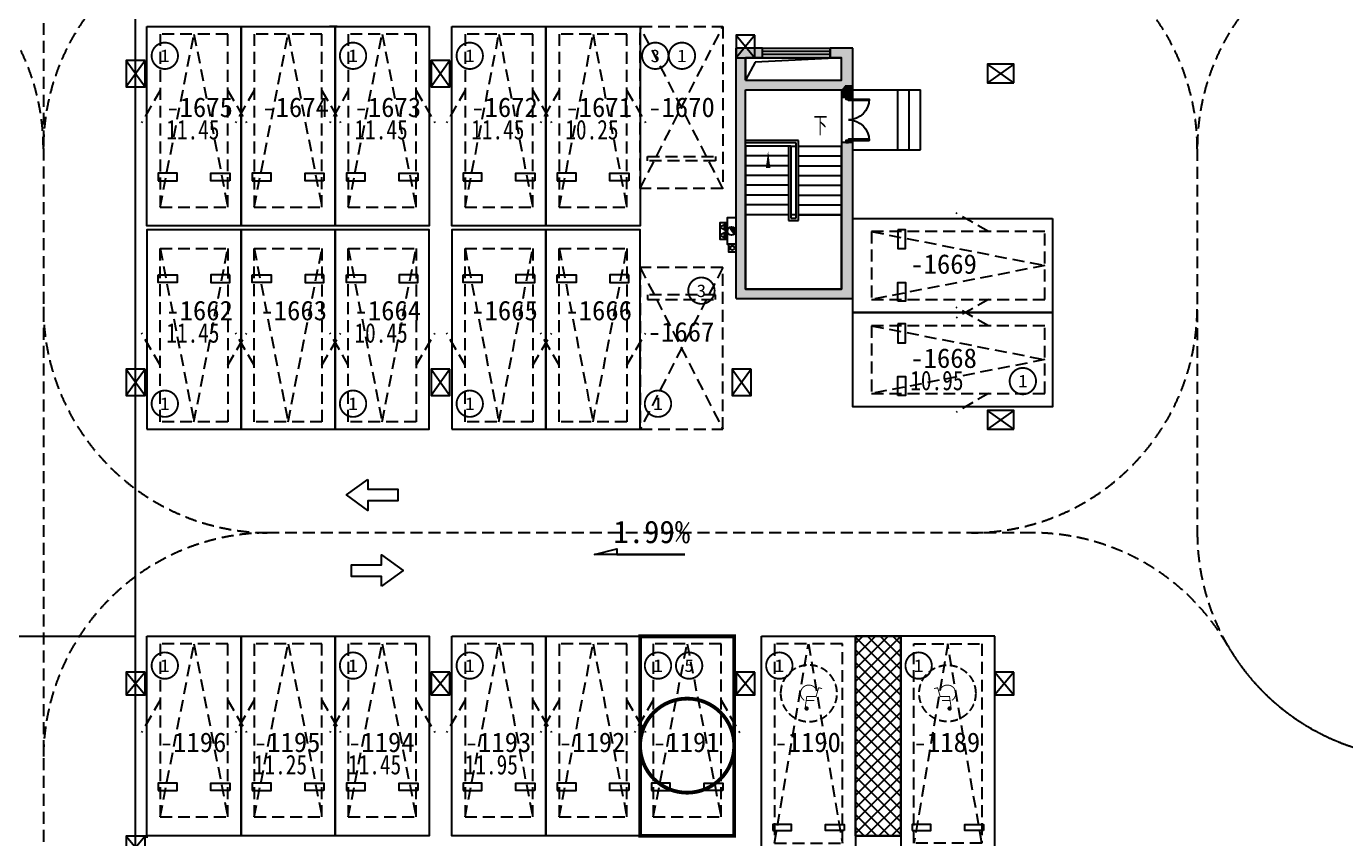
# Model space of a CAD drawing. Header units: millimetres. Extents: x 693907 to 1906102, y -24098 to 332602.
# Drawn here: x 800766 to 835807, y 257175 to 278753 of the extents above; entities that cross this region are included whole.
import ezdxf
from ezdxf.enums import TextEntityAlignment as Align

# ---------------------------------------------------------------- set-up
doc = ezdxf.new("R2010")
doc.units = ezdxf.units.MM
doc.header["$LTSCALE"] = 100
for name, pattern in [('A6-DK-B1F$0$$0$HIDDEN2', [4.7625, 3.175, -1.5875]), ('A6-DK-B1F$0$ACO-DASHED', [3, 2, -1]), ('A6-DK-B1F$0$HIDDEN2', [4.7625, 3.175, -1.5875])]:
    doc.linetypes.add(name, pattern=pattern)
doc.layers.get('Defpoints').update_dxf_attribs({"color": 189})
for name, color, linetype in [('A6-DK-B1F$0$$0$A-PRKG', 175, 'A6-DK-B1F$0$$0$HIDDEN2'), ('A6-DK-B1F$0$A-DOOR', 190, 'Continuous'), ('A6-DK-B1F$0$A-HATCH', 251, 'Continuous'), ('A6-DK-B1F$0$A-MARK', 232, 'Continuous'), ('A6-DK-B1F$0$A-PRKG', 175, 'A6-DK-B1F$0$HIDDEN2'), ('A6-DK-B1F$0$A-PRKG-SIGN', 252, 'Continuous'), ('A6-DK-B1F$0$A-TRACK', 77, 'A6-DK-B1F$0$HIDDEN2'), ('A6-DK-B1F$0$A-WALL', 2, 'Continuous'), ('A6-DK-B1F$0$A-X-CLIP', 249, 'Continuous'), ('A6-DK-BG-B1F$0$A-DRAIN', 152, 'Continuous'), ('A6-DK-BG-B1F$0$A-STAIR', 142, 'Continuous'), ('A6-DK-renfang-B1F$0$-ACO-TTLB', 153, 'Continuous'), ('A6-DK-renfang-B1F$0$DIM_SYMB', 3, 'Continuous'), ('A6-DK-renfang-B1F$0$PUB_HATCH', 8, 'Continuous'), ('A6-DK-renfang-B1F$0$PUB_TEXT', 3, 'Continuous'), ('A6-DK-renfang-B1F$0$STAIR', 2, 'Continuous'), ('A6-DK-renfang-B1F$0$WALL', 9, 'Continuous'), ('A6-DK-renfang-B1F$0$WINDOW', 4, 'Continuous'), ('A6-W-B1$0$S-WALL-S', 4, 'Continuous'), ('a_parking_number', 120, 'Continuous'), ('a_parking_price', 211, 'Continuous'), ('TP-DK-1(xhs)$0$P-J-DIM-L', 70, 'Continuous'), ('TP-DK-1(xhs)$0$P-X-L', 240, 'Continuous'), ('TP-DK-1(xhs)$0$P-X-M', 2, 'Continuous'), ('TP-DK-1(xhs)$0$P-X-X', 1, 'Continuous'), ('xref(dwg引用图层)', 7, 'Continuous'), ('留孔', 1, 'Continuous')]:
    doc.layers.add(name, color=color, linetype=linetype)
doc.layers.add('A6-W-B1$0$S-EDIT', color=241, linetype='Continuous', plot=False)
doc.layers.add('LVTRY', color=6, linetype='Continuous', lineweight=18)
doc.layers.add('PUB_TEXT', color=7, linetype='Continuous', lineweight=15)
doc.styles.add('-黑体', font='simhei.ttf')
doc.styles.add('A6-DK-BG-B1F$0$华文细黑', font='STXIHEI.TTF')
doc.styles.add('A6-DK-renfang-B1F$0$_TCH_DIM', font='SIMPLEX', dxfattribs={"bigfont": 'GBCBIG'})
doc.styles.add('华文细黑', font='STXIHEI.TTF')
doc.styles.add('黑体', font='simhei.ttf', dxfattribs={"width": 0.8})

# ---------------------------------------------------------------- blocks, each defined once
blk = doc.blocks.new('TP-DK-1(xhs)$0$PG01.1')
at = {"color": 1}
for p, q in [((108, 187), (0, 0)), ((80, 72), (66, 58)), ((89, 72), (66, 48)), ((99, 72), (66, 39)), ((109, 72), (66, 29)), ((118, 72), (66, 20)), ((128, 72), (66, 10)), ((138, 72), (66, 0)), ((147, 72), (76, 0)), ((150, 65), (85, 0)), ((150, 56), (94, 0)), ((150, 46), (104, 0)), ((216, 0), (108, 187)), ((150, 36), (114, 0)), ((150, 27), (123, 0)), ((150, 17), (133, 0)), ((150, 8), (142, 0)), ((324, 187), (216, 0)), ((296, 72), (282, 58)), ((305, 72), (282, 48)), ((315, 72), (282, 39)), ((325, 72), (282, 29)), ((334, 72), (282, 20)), ((344, 72), (282, 10)), ((354, 72), (282, 0)), ((363, 72), (292, 0)), ((366, 65), (301, 0)), ((366, 56), (310, 0)), ((366, 46), (320, 0)), ((432, 0), (324, 187)), ((366, 36), (330, 0)), ((366, 27), (339, 0)), ((366, 17), (349, 0)), ((366, 8), (358, 0))]:
    blk.add_line(p, q, dxfattribs=at)
at = {"color": 2}
for p, q in [((0, 0), (216, 0)), ((216, 0), (432, 0))]:
    blk.add_line(p, q, dxfattribs=at)
at = {"color": 1}
for points in [[(0, 0), (436, 0), (436, 190), (0, 190)], [(66, 72), (150, 72), (150, 0), (66, 0)], [(282, 72), (366, 72), (366, 0), (282, 0)]]:
    blk.add_lwpolyline(points, close=True, dxfattribs=at)
blk = doc.blocks.new('TP-DK-1(xhs)$0$PG02.4')
blk.add_hatch(color=1).paths.add_polyline_path([(265, 48, 0.699012), (461, 120, 0.141488), (444, 179)])
at = {"color": 1}
blk.add_line((265, 48), (444, 179), dxfattribs=at)
blk.add_lwpolyline([(0, 0), (700, 0), (700, 240), (0, 240)], close=True, dxfattribs=at)
blk.add_circle((350, 120), 111, dxfattribs=at)
blk = doc.blocks.new('TP-DK-1(xhs)')
at = {"layer": 'TP-DK-1(xhs)$0$P-J-DIM-L', "color": 8, "true_color": 0x808080}
blk.add_lwpolyline([(77400, 272965), (77200, 272965), (77200, 272765), (77400, 272765)], close=True, dxfattribs=at)
at = {"layer": 'TP-DK-1(xhs)$0$P-X-L'}
blk.add_circle((77300, 272865), 55, dxfattribs=at)
at = {"layer": 'TP-DK-1(xhs)$0$P-X-M', "extrusion": (0, 0, -1), "xscale": -1, "zscale": -1, "rotation": 270}
blk.add_blockref('TP-DK-1(xhs)$0$PG01.1', (-77160, 273097), dxfattribs=at)
at = {"layer": 'TP-DK-1(xhs)$0$P-X-X', "rotation": 90}
blk.add_blockref('TP-DK-1(xhs)$0$PG02.4', (77400, 272965), dxfattribs=at)
blk = doc.blocks.new('A6-W-B1$0$Z-2')
at = {"layer": 'A6-W-B1$0$S-EDIT'}
for p, q in [((72869, 44139), (73369, 43539)), ((73369, 44139), (72869, 43539))]:
    blk.add_line(p, q, dxfattribs=at)
at = {"layer": 'A6-W-B1$0$S-WALL-S', "color": 0, "linetype": 'ByBlock', "lineweight": -2}
blk.add_lwpolyline([(73369, 44139), (72869, 44139), (72869, 43539), (73369, 43539), (73369, 44139)], dxfattribs=at)
blk = doc.blocks.new('A6-W-B1$0$Z-1')
at = {"layer": 'A6-W-B1$0$S-EDIT'}
for p, q in [((91833, 54151), (92533, 54651)), ((91833, 54651), (92533, 54151))]:
    blk.add_line(p, q, dxfattribs=at)
at = {"layer": 'A6-W-B1$0$S-WALL-S', "color": 0, "linetype": 'ByBlock', "lineweight": -2}
blk.add_lwpolyline([(91833, 54651), (91833, 54151), (92533, 54151), (92533, 54651), (91833, 54651)], dxfattribs=at)
blk = doc.blocks.new('A6-W-B1', base_point=(85957, 40190))
at = {"layer": 'A6-W-B1$0$S-WALL-S'}
for p in [(90488, 274570), (74288, 257650, 0), (82388, 257650), (90488, 257650), (97361, 257650), (74288, 253290, 0)]:
    blk.add_blockref('A6-W-B1$0$Z-2', p, dxfattribs=at)
for p, rotation in [((93006, 409873), 270), ((101106, 409873, 0), 270), ((262564, 372091), 180), ((93006, 401673, 0), 270), ((101106, 401673), 270), ((109106, 401673, 0), 270), ((262564, 362891), 180)]:
    blk.add_blockref('A6-W-B1$0$Z-1', p, dxfattribs=dict(at, rotation=rotation))
blk = doc.blocks.new('A6-DK-BG-B1F$0$A-DRAIN-INDEX')
blk.add_lwpolyline([(300, 0), (0, 0), (-300, 0), (-500, 0), (-300, 50), (-300, 0)], close=True)
at = {"style": 'A6-DK-BG-B1F$0$华文细黑'}
blk.add_attdef('坡度', text='', height=250, dxfattribs=at).set_placement((0, 100), align=Align.CENTER)
blk = doc.blocks.new('A6-DK-BG-B1F')
at = {"layer": 'A6-DK-BG-B1F$0$A-STAIR'}
for p, q in [((61450, 254550), (61450, 305825, 0)), ((53360, 262550), (61450, 262550))]:
    blk.add_line(p, q, dxfattribs=at)
at = {"layer": 'A6-DK-BG-B1F$0$A-STAIR', "elevation": 0}
blk.add_lwpolyline([(61450, 257250), (61750, 257250), (61750, 257200)], dxfattribs=at)
at = {"layer": 'A6-DK-BG-B1F$0$A-DRAIN'}
ref = blk.add_blockref('A6-DK-BG-B1F$0$A-DRAIN-INDEX', (75136, 264724), dxfattribs=dict(at, xscale=3, yscale=3, zscale=3))
ref.add_attrib('坡度', '1.99%', dxfattribs={"layer": '0', "height": 600, "style": 'A6-DK-BG-B1F$0$华文细黑'}).set_placement((75160, 265024), align=Align.CENTER)
blk = doc.blocks.new('A6-DK-renfang-B1F$0$$TCHSYS$WIN2D')
for p, q in [((-0.5, 0.5), (0.5, 0.5)), ((-0.5, 0.5), (-0.5, -0.5)), ((0.5, 0.5), (0.5, -0.5)), ((0.5, 0.167), (-0.5, 0.167)), ((0.5, -0.167), (-0.5, -0.167)), ((-0.5, -0.5), (0.5, -0.5))]:
    blk.add_line(p, q)
blk = doc.blocks.new('A6-DK-renfang-B1F')
at = {"layer": 'A6-DK-renfang-B1F$0$PUB_HATCH'}
for points in [[(77650, 277920), (78100, 277920), (78100, 278170), (77400, 278170)], [(77567, 277195), (77650, 277320), (77650, 277920), (77400, 278170), (77400, 277195)], [(80500, 278170), (79900, 278170), (79900, 277920), (80200, 277920)], [(80300, 277195), (80500, 277195), (80500, 278170), (80200, 277920), (80200, 277320)], [(77400, 271520), (77650, 271770), (77650, 277070), (77567, 277195), (77400, 277195)], [(77567, 277195), (77650, 277070), (80200, 277070), (80300, 277195), (80200, 277320), (77650, 277320)], [(80200, 277070), (80200, 276870), (80500, 276870), (80500, 277195), (80300, 277195)], [(80500, 271520), (80500, 275670), (80200, 275670), (80200, 271770)], [(77650, 271770), (77400, 271520), (80500, 271520), (80200, 271770)]]:
    blk.add_hatch(color=256, dxfattribs=at).paths.add_polyline_path(points)
at = {"layer": 'A6-DK-renfang-B1F$0$-ACO-TTLB', "color": 3}
for p, q in [((80200, 277920), (77907, 277798)), ((77907, 277798), (77650, 277320)), ((80500, 277070), (82300, 277070)), ((81700, 275470), (81700, 277070)), ((82000, 275470), (82000, 277070)), ((82300, 275470), (82300, 277070)), ((80500, 275470), (82300, 275470))]:
    blk.add_line(p, q, dxfattribs=at)
for points in [[(77650, 277320), (80200, 277320), (80200, 277920), (77650, 277920)], [(77650, 277070), (80200, 277070), (80200, 271770), (77650, 271770)]]:
    blk.add_lwpolyline(points, close=True, dxfattribs=at)
at = {"layer": 'A6-DK-renfang-B1F$0$DIM_SYMB', "color": 3}
blk.add_lwpolyline([(79600, 275700, 0, 0, 0), (79600, 272760, 0, 0, 0), (78250, 272760, 0, 0, 0), (78250, 275440, 0, 120, 0), (78250, 274990, 0, 0, 0)], format="xyseb", dxfattribs=at)
at = {"layer": 'A6-DK-renfang-B1F$0$STAIR', "color": 3}
for p, q in [((79060, 275720), (77650, 275720)), ((77650, 275660), (77650, 275720)), ((79000, 275660), (77650, 275660)), ((77650, 275570), (77650, 273750)), ((78790, 275570), (77650, 275570)), ((78850, 275570), (78790, 275570)), ((78790, 275570), (78790, 273600)), ((78850, 275570), (78790, 275570)), ((78850, 275570), (78850, 273750)), ((78850, 275570), (78850, 273660)), ((78850, 275570), (79000, 275570)), ((79000, 273660), (79000, 275660)), ((79000, 273750), (79000, 275570)), ((79060, 273600), (79060, 275720)), ((79060, 275570), (80200, 275570)), ((80200, 273750), (80200, 275570)), ((78790, 275310), (77650, 275310)), ((79060, 275310), (80200, 275310)), ((78790, 275050), (77650, 275050)), ((78790, 274790), (77650, 274790)), ((79060, 275050), (80200, 275050)), ((79060, 274790), (80200, 274790)), ((78790, 274530), (77650, 274530)), ((79060, 274530), (80200, 274530)), ((78790, 274270), (77650, 274270)), ((79060, 274270), (80200, 274270)), ((78790, 274010), (77650, 274010)), ((78790, 273750), (77650, 273750)), ((77650, 273750), (77650, 271770)), ((78790, 273750), (77650, 273750)), ((79000, 273750), (78850, 273750)), ((79060, 274010), (80200, 274010)), ((79060, 273750), (80200, 273750)), ((80200, 273750), (79060, 273750)), ((80200, 271770), (80200, 273750)), ((78790, 273600), (79060, 273600)), ((78850, 273660), (79000, 273660)), ((77650, 271770), (80200, 271770))]:
    blk.add_line(p, q, dxfattribs=at)
at = {"layer": 'A6-DK-renfang-B1F$0$WALL', "color": 3}
for p, q in [((78100, 278170), (77400, 278170)), ((77400, 277195), (77400, 278170)), ((77650, 277920), (78100, 277920)), ((77650, 277320), (77650, 277920)), ((78100, 277920), (78100, 278170)), ((80500, 278170), (79900, 278170)), ((79900, 278170), (79900, 277920)), ((79900, 277920), (80200, 277920)), ((80200, 277320), (80200, 277920)), ((80500, 277195), (80500, 278170)), ((77400, 271520), (77400, 277195)), ((77650, 277320), (80200, 277320)), ((80500, 276870), (80500, 277195)), ((77650, 271770), (77650, 277070)), ((77650, 277070), (80200, 277070)), ((80200, 277070), (80200, 276870)), ((80200, 276870), (80500, 276870)), ((80500, 275670), (80200, 275670)), ((80200, 275670), (80200, 271770)), ((80500, 271520), (80500, 275670)), ((77650, 271770), (80200, 271770)), ((77400, 271520), (80500, 271520))]:
    blk.add_line(p, q, dxfattribs=at)
at = {"layer": 'A6-DK-renfang-B1F$0$WINDOW', "color": 3}
for p, q in [((80200, 276870), (80200, 275670)), ((80500, 275670), (80500, 276870))]:
    blk.add_line(p, q, dxfattribs=at)
at = {"layer": 'A6-DK-renfang-B1F$0$WINDOW', "color": 3, "xscale": -1800, "yscale": 250, "zscale": 1800, "rotation": 180}
blk.add_blockref('A6-DK-renfang-B1F$0$$TCHSYS$WIN2D', (79000, 278045), dxfattribs=at)
at = {"layer": 'A6-DK-renfang-B1F$0$PUB_TEXT', "color": 3, "style": 'A6-DK-renfang-B1F$0$_TCH_DIM'}
blk.add_text('下', height=506, dxfattribs=at).set_placement((79458, 275858))
blk = doc.blocks.new('A6-DK-B1F$0$A$C48A675EB')
at = {"layer": 'A6-DK-B1F$0$A-TRACK', "linetype": 'ByBlock'}
blk.add_lwpolyline([(1047, -516), (1047, -195), (50, -195), (50, 195), (1047, 195), (1047, 517), (1759, 0)], close=True, dxfattribs=at)
blk = doc.blocks.new('A6-DK-B1F$0$gsethsergtyf')
at = {"layer": 'A6-DK-B1F$0$A-TRACK'}
for p, q in [((59000, 291700), (59000, 202150)), ((89650, 275500), (89650, 265310)), ((85263, 265300), (65000, 265300))]:
    blk.add_line(p, q, dxfattribs=at)
for centre, start, end in [((53000, 275500), 0, 90), ((65000, 275500), 90, 180), ((83650, 275500), 0, 90), ((95650, 275500), 90, 180), ((65000, 271300), 180, 270), ((83650, 271300), 270, 0), ((65000, 259300), 90, 180), ((85263, 259300), 30.0551, 90), ((95650, 265310), 180, 270), ((95650, 265310), 210.0551, 270)]:
    blk.add_arc(centre, 6000, start, end, dxfattribs=at)
at = {"layer": 'A6-DK-B1F$0$A-TRACK', "linetype": 'ByBlock', "xscale": 0.8, "yscale": 0.8, "zscale": 0.8, "rotation": 180}
blk.add_blockref('A6-DK-B1F$0$A$C48A675EB', (68459, 266304, 0), dxfattribs=at)
at = {"layer": 'A6-DK-B1F$0$A-TRACK', "linetype": 'ByBlock', "xscale": 0.8, "yscale": 0.8, "zscale": 0.8}
blk.add_blockref('A6-DK-B1F$0$A$C48A675EB', (67146, 264296, 0), dxfattribs=at)
blk = doc.blocks.new('A6-DK-B1F$0$标准车位')
blk.add_lwpolyline([(350, 4600), (1250, 0), (2150, 4600)])
blk.add_lwpolyline([(350, 4600), (2150, 4600), (2150, 0), (350, 0)], close=True)
at = {"layer": 'A6-DK-B1F$0$A-PRKG-SIGN'}
for points in [[(0, -200), (2500, -200), (2500, 5100), (0, 5100)], [(300, 3900), (800, 3900), (800, 3700), (300, 3700)], [(2200, 3900), (1700, 3900), (1700, 3700), (2200, 3700)]]:
    blk.add_lwpolyline(points, close=True, dxfattribs=at)
at = {"layer": 'Defpoints', "color": 8, "linetype": 'A6-DK-B1F$0$HIDDEN2', "extrusion": (-5.18032e-09, 4.96178e-22, 1), "elevation": 0}
for points in [[(350, 1500), (-145, 2357)], [(2150, 1500), (2645, 2357)]]:
    blk.add_lwpolyline(points, dxfattribs=at)
blk = doc.blocks.new('A6-DK-B1F$0$$0$A$C46FA2BC5')
at = {"layer": 'A6-DK-B1F$0$$0$A-PRKG', "color": 6, "linetype": 'ByBlock'}
blk.add_lwpolyline([(-2200, 0), (0, 0), (0, -4300), (-2200, -4300)], close=True, dxfattribs=at)
at = {"layer": 'A6-DK-B1F$0$$0$A-PRKG', "color": 6}
for points in [[(0, -4300), (-2200, 0)], [(-2200, -4300), (0, 0)]]:
    blk.add_lwpolyline(points, dxfattribs=at)
blk.add_lwpolyline([(-2000, -3450), (-200, -3450), (-200, -3570), (-2000, -3570)], close=True, dxfattribs=at)
blk = doc.blocks.new('A6-DK-B1F$0$A-Barrier-plan-b')
for points, const_width in [([(-30, 403, 1), (-86, 403)], 60), ([(-30, 403, -1), (-86, 403)], 60), ([(-119, 185, 1.2843), (192, -107)], 25)]:
    blk.add_lwpolyline(points, format="xyb", dxfattribs=dict(const_width=const_width))
at = {"const_width": 25}
for points in [[(-101, 411), (-55, 80), (194, 80), (260, -148), (353, -128)], [(-70, 191), (143, 191)]]:
    blk.add_lwpolyline(points, dxfattribs=at)
at = {"linetype": 'A6-DK-B1F$0$ACO-DASHED'}
blk.add_circle((0, 0), 750, dxfattribs=at)
blk = doc.blocks.new('A6-DK-B1F$0$wzatcw')
at = {"layer": 'A6-DK-B1F$0$A-HATCH'}
h = blk.add_hatch(dxfattribs=at)
h.set_pattern_fill('ANSI31', color=256, scale=150)
h.set_pattern_definition([(45, (-735.45, 5050), (-168.38, 168.38), [])])
h.paths.add_polyline_path([(1200, 0), (0, 0), (0, 5300), (1200, 5300)])
at = {"extrusion": (-5.18032e-09, -4.99617e-22, 1), "elevation": 0}
blk.add_lwpolyline([(3350, 5500), (2450, 200), (1550, 5500)], dxfattribs=at)
blk.add_lwpolyline([(3350, 5500), (1550, 5500), (1550, 200), (3350, 200)], close=True, dxfattribs=at)
at = {"layer": 'A6-DK-B1F$0$A-PRKG-SIGN', "extrusion": (-5.18032e-09, -4.99617e-22, 1), "elevation": 0}
for points in [[(3700, 0), (1200, 0), (1200, 6000), (3700, 6000)], [(1500, 5160), (2000, 5160), (2000, 5000), (1500, 5000)], [(3400, 5160), (2900, 5160), (2900, 5000), (3400, 5000)]]:
    blk.add_lwpolyline(points, close=True, dxfattribs=at)
at = {"layer": 'A6-DK-B1F$0$A-X-CLIP'}
blk.add_lwpolyline([(1200, 5300), (0, 5300), (0, 0), (1200, 0)], dxfattribs=at)
at = {"layer": 'A6-DK-B1F$0$A-MARK', "linetype": 'Continuous', "extrusion": (3.01823e-09, 1.58113e-08, -1), "zscale": -1, "rotation": 1.350112803034594e-06}
blk.add_blockref('A6-DK-B1F$0$A-Barrier-plan-b', (-2441, 1516, 0), dxfattribs=at)
blk = doc.blocks.new('*U472')
at = {"linetype": 'ByBlock', "lineweight": -2}
for points in [[(-1150, -35), (-1200, -35), (-1200, 35), (-1150, 35)], [(0, -35), (-50, -35), (-50, 35), (0, 35)], [(-1115, -585), (-1115, -35), (-1150, -35), (-1150, -585)], [(-85, -585), (-85, -35), (-50, -35), (-50, -585)]]:
    blk.add_lwpolyline(points, close=True, dxfattribs=at)
for centre, start, end in [((-1150, -35), 270, 0), ((-50, -35), 180, 270)]:
    blk.add_arc(centre, 550, start, end, dxfattribs=at)

msp = doc.modelspace()

# ---------------------------------------------------------------- linework, layer by layer
at = {"layer": 'A6-DK-B1F$0$A-WALL'}
msp.add_line((809016.9, 278750, 0), (808816.9, 278750, 0), dxfattribs=at)
at = {"layer": 'LVTRY', "color": 6, "const_width": 50}
for points in [[(804792.6, 277971.2, 1), (804092.6, 277971.2, 1)], [(809792.6, 277971.2, 1), (809092.6, 277971.2, 1)], [(812892.6, 277971.2, 1), (812192.6, 277971.2, 1)], [(817820.8, 277971.2, 1), (817120.8, 277971.2, 1)], [(818529.1, 277971.2, 1), (817829.1, 277971.2, 1)], [(819045.8, 271731.2, 1), (818345.8, 271731.2, 1)], [(827583.3, 269328.8, 1), (826883.3, 269328.8, 1)], [(804792.6, 268728.8, 1), (804092.6, 268728.8, 1)], [(809792.6, 268728.8, 1), (809092.6, 268728.8, 1)], [(812892.6, 268728.8, 1), (812192.6, 268728.8, 1)], [(817892.6, 268728.8, 1), (817192.6, 268728.8, 1)], [(804792.6, 261771.2, 1), (804092.6, 261771.2, 1)], [(809792.6, 261771.2, 1), (809092.6, 261771.2, 1)], [(812892.6, 261771.2, 1), (812192.6, 261771.2, 1)], [(817892.6, 261771.2, 1), (817192.6, 261771.2, 1)], [(818719.2, 261771.2, 1), (818019.2, 261771.2, 1)], [(821115.6, 261771.2, 1), (820415.6, 261771.2, 1)], [(824815.6, 261771.2, 1), (824115.6, 261771.2, 1)]]:
    msp.add_lwpolyline(points, format="xyb", close=True, dxfattribs=at)
at = {"layer": '留孔', "const_width": 100, "elevation": 0}
msp.add_lwpolyline([(819566.9, 257250), (817066.9, 257250), (817066.9, 262550), (819566.9, 262550)], close=True, dxfattribs=at)
msp.add_lwpolyline([(817066.9, 259645, 1), (819566.9, 259645, 1), (817066.9, 259645, 1)], format="xyb", dxfattribs=at)

# ---------------------------------------------------------------- block references
msp.add_blockref('A6-DK-B1F$0$gsethsergtyf', (742216.9, 0))
at = {"layer": 'A6-DK-B1F$0$A-DOOR', "xscale": -1, "rotation": 90}
msp.add_blockref('*U472', (822566.9, 275670), dxfattribs=at)
at = {"layer": 'A6-DK-B1F$0$A-PRKG', "linetype": 'ByBlock', "extrusion": (-5.18032e-09, -4.99113e-22, -1), "zscale": -1, "rotation": 180}
for p in [(-803966.9, 278550, 0), (-806466.9, 278550, 0), (-808966.9, 278550, 0), (-812066.9, 278550, 0), (-814566.9, 278550, 0), (-803966.9, 262350, 0), (-806466.9, 262350, 0), (-808966.9, 262350, 0), (-812066.9, 262350, 0), (-814566.9, 262350, 0), (-817066.9, 262350, 0)]:
    msp.add_blockref('A6-DK-B1F$0$标准车位', p, dxfattribs=at)
at = {"layer": 'A6-DK-B1F$0$A-PRKG'}
msp.add_blockref('A6-DK-B1F$0$$0$A$C46FA2BC5', (819266.9, 278750, 0), dxfattribs=at)
at = {"layer": 'A6-DK-B1F$0$A-PRKG', "linetype": 'ByBlock', "extrusion": (-5.12025e-22, 5.18032e-09, -1), "zscale": -1, "rotation": 270}
for p in [(-827816.9, 273650, 0), (-827816.9, 271150, 0)]:
    msp.add_blockref('A6-DK-B1F$0$标准车位', p, dxfattribs=at)
at = {"layer": 'A6-DK-B1F$0$A-PRKG', "linetype": 'ByBlock', "extrusion": (-5.18032e-09, 4.99294e-22, -1), "xscale": -1, "zscale": -1, "rotation": 359.9999999999999}
for p in [(-803966.9, 268250, 0), (-806466.9, 268250, 0), (-808966.9, 268250, 0), (-812066.9, 268250, 0), (-814566.9, 268250, 0)]:
    msp.add_blockref('A6-DK-B1F$0$标准车位', p, dxfattribs=at)
at = {"layer": 'A6-DK-B1F$0$A-PRKG', "xscale": -1, "rotation": 180}
msp.add_blockref('A6-DK-B1F$0$$0$A$C46FA2BC5', (819266.9, 268050, 0), dxfattribs=at)
at = {"layer": 'A6-DK-B1F$0$A-PRKG', "linetype": 'ByBlock', "rotation": 180}
msp.add_blockref('A6-DK-B1F$0$wzatcw', (823989.9, 262550, 0), dxfattribs=at)
at = {"layer": 'A6-DK-B1F$0$A-PRKG', "linetype": 'ByBlock', "xscale": -1, "rotation": 180}
msp.add_blockref('A6-DK-B1F$0$wzatcw', (822789.9, 262550, 0), dxfattribs=at)
at = {"layer": 'xref(dwg引用图层)'}
for name in ['A6-W-B1', 'TP-DK-1(xhs)', 'A6-DK-BG-B1F', 'A6-DK-renfang-B1F']:
    msp.add_blockref(name, (742216.9, 0), dxfattribs=at)

# ---------------------------------------------------------------- texts
at = {"layer": 'a_parking_number', "style": '华文细黑'}
for s, p in [('-1675', (805366.9, 276600, 0)), ('-1674', (807916.9, 276600, 0)), ('-1673', (810366.9, 276600, 0)), ('-1672', (813466.9, 276600, 0)), ('-1671', (815966.9, 276600, 0)), ('-1670', (818166.9, 276600, 0)), ('-1669', (825129, 272436.1)), ('-1662', (805366.9, 271200, 0)), ('-1663', (807866.9, 271200, 0)), ('-1664', (810366.9, 271200, 0)), ('-1665', (813466.9, 271200, 0)), ('-1666', (815966.9, 271200, 0)), ('-1667', (818155.1, 270636.2, 0)), ('-1668', (825129, 269936.1, 0)), ('-1196', (805193.6, 259731.1, 0)), ('-1195', (807693.6, 259731.1, 0)), ('-1194', (810193.6, 259731.1, 0)), ('-1193', (813293.6, 259731.1, 0)), ('-1192', (815793.6, 259731.1, 0)), ('-1191', (818293.6, 259731.1, 0)), ('-1190', (821516.6, 259731.1, 0)), ('-1189', (825216.6, 259731.1))]:
    msp.add_text(s, height=520, dxfattribs=at).set_placement(p, align=Align.MIDDLE)
at = {"layer": 'a_parking_price', "style": '黑体', "width": 0.8}
for s, p in [('11.45', (804480, 275750.1)), ('11.45', (809480, 275750.1)), ('11.45', (812580, 275750.1)), ('10.25', (815080, 275750.1)), ('11.45', (804480, 270350.1)), ('10.45', (809480, 270350.1)), ('10.95', (824242.2, 269086.2)), ('11.25', (806806.7, 258881.2)), ('11.45', (809306.7, 258881.2)), ('11.95', (812406.7, 258881.2))]:
    msp.add_text(s, height=520, dxfattribs=at).set_placement(p)
at = {"layer": 'PUB_TEXT', "color": 6, "style": '-黑体'}
for s, width, p, p2 in [('1', 1.065055, (804314.3, 277804.9), (804570.9, 277804.9)), ('1', 1.065055, (809314.3, 277804.9), (809570.9, 277804.9)), ('1', 1.065055, (812414.3, 277804.9), (812670.9, 277804.9)), ('3', 1.032317, (817346.4, 277802), (817595.1, 277802)), ('1', 1.032317, (818054.8, 277802), (818303.5, 277802)), ('3', 1.032317, (818571.4, 271562), (818820.1, 271562)), ('1', 1.065055, (827105.1, 269162.5), (827361.6, 269162.5)), ('1', 1.065055, (804314.3, 268562.5), (804570.9, 268562.5)), ('1', 1.065055, (809314.3, 268562.5), (809570.9, 268562.5)), ('1', 1.065055, (812414.3, 268562.5), (812670.9, 268562.5)), ('1', 1.065055, (817414.3, 268562.5), (817670.9, 268562.5)), ('1', 1.065055, (804314.3, 261604.9), (804570.9, 261604.9)), ('1', 1.065055, (809314.3, 261604.9), (809570.9, 261604.9)), ('1', 1.065055, (812414.3, 261604.9), (812670.9, 261604.9)), ('1', 1.065055, (817414.3, 261604.9), (817670.9, 261604.9)), ('5', 1.048503, (818242.9, 261603.4), (818495.5, 261603.4)), ('1', 1.065055, (820637.3, 261604.9), (820893.9, 261604.9)), ('1', 1.065055, (824337.3, 261604.9), (824593.9, 261604.9))]:
    msp.add_text(s, height=335, dxfattribs=dict(at, width=width)).set_placement(p, p2, align=Align.FIT)

doc.saveas('drawing.dxf')
